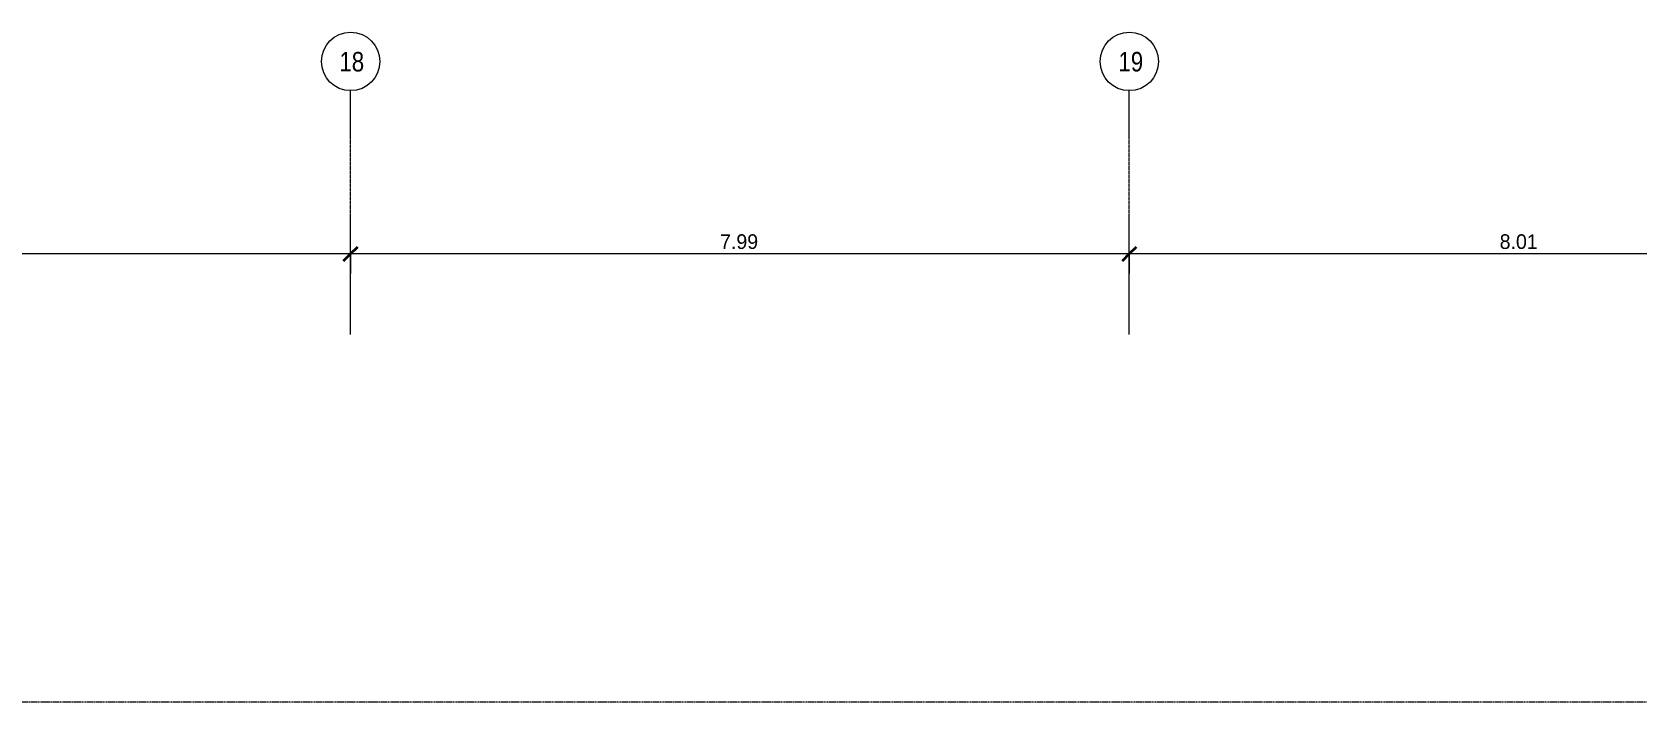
# Model space of a CAD drawing. Header units: centimetres. Extents: x -11896 to 2794, y -437 to 1921.
# Drawn here: x -2223 to -576, y 1235 to 1921 of the extents above; entities that cross this region are included whole.
import ezdxf

# ---------------------------------------------------------------- set-up
doc = ezdxf.new("R2010")
doc.units = ezdxf.units.CM
doc.linetypes.add('Centre', pattern=[3.175, 0.635, -0.475, 1.59, -0.475])
doc.linetypes.add('Grid Line', pattern=[2.2225, 1.27, -0.3175, 0.3175, -0.3175])
for name, color, linetype, lineweight in [('A-ANNO-DIMS', 7, 'Continuous', 9), ('A-ANNO-DIMS-100', 7, 'Continuous', 9), ('A-FLOR-LEVL', 7, 'Continuous', 9), ('S-GRID', 7, 'Continuous', 9), ('S-GRID-IDEN', 7, 'Continuous', 9)]:
    doc.layers.add(name, color=color, linetype=linetype, lineweight=lineweight)
doc.styles.add('Century Gothic_1', font='GOTHIC.TTF', dxfattribs={"height": 15})
doc.styles.add('Saira Condensed', font='SairaCondensed-Regular.ttf', dxfattribs={"height": 20})
doc.dimstyles.new('FCA_N_Cotas_E100', dxfattribs={"dimscale": 30.48, "dimtxt": 15.662524, "dimasz": 0.492126, "dimexe": 0.656168, "dimexo": 0.656168, "dimgap": 0.032808, "dimtad": 1, "dimlfac": 0.01, "dimrnd": 0.01, "dimzin": 0, "dimdsep": 46, "dimtxsty": 'Century Gothic_1', "dimblk1": 'OBLIQUE', "dimblk2": 'OBLIQUE', "dimsah": 1, "dimcen": 0.09, "dimdle": 0.656168, "dimazin": 2, "dimtfac": 1, "dimtdec": 4, "dimtix": 1, "dimtmove": 0, "dimatfit": 3, "dimfxl": 1, "dimtvp": 1, "dimtolj": 1, "dimtzin": 0, "dimarcsym": 2})

# ---------------------------------------------------------------- blocks, each defined once
blk = doc.blocks.new('Grid - 3mm-1939417-Sección 2-2')
at = {"layer": 'S-GRID-IDEN', "color": 253, "true_color": 0xaaaaaa}
blk.add_circle((-3346.7, 1891.3), 30, dxfattribs=at)
blk = doc.blocks.new('DIMBLOCK20-Sección 2-2')
at = {"layer": 'A-ANNO-DIMS-100', "lineweight": 35}
for p, q in [((-1097.1, 1693.8), (-1089.6, 1701.3)), ((-296.4, 1693.8), (-288.9, 1701.3)), ((-1097.1, 1693.8), (-1104.6, 1686.3)), ((-296.4, 1693.8), (-303.9, 1686.3))]:
    blk.add_line(p, q, dxfattribs=at)
at = {"layer": 'A-ANNO-DIMS-100'}
for p, q in [((-1097.1, 1693.8), (-1097.1, 1699.9)), ((-296.4, 1693.8), (-296.4, 1699.9)), ((-296.4, 1693.8), (-1097.1, 1693.8)), ((-1097.1, 1693.8), (-1097.1, 1673.8)), ((-296.4, 1693.8), (-296.4, 1673.8))]:
    blk.add_line(p, q, dxfattribs=at)
at = {"layer": 'A-ANNO-DIMS-100', "color": 0, "insert": (-717.1, 1714), "char_height": 15, "width": 48.927, "attachment_point": 1, "line_spacing_factor": 0.984502, "style": 'Century Gothic_1'}
blk.add_mtext('8.01', dxfattribs=at)
blk = doc.blocks.new('_Oblique')
at = {"color": 0, "linetype": 'ByBlock', "lineweight": -2}
blk.add_line((-0.5, -0.5), (0.5, 0.5), dxfattribs=at)
blk = doc.blocks.new('DIMBLOCK21-Sección 2-2')
at = {"layer": 'A-ANNO-DIMS-100', "lineweight": 35}
for p, q in [((-1896.1, 1693.8), (-1888.6, 1701.3)), ((-1097.1, 1693.8), (-1089.6, 1701.3)), ((-1896.1, 1693.8), (-1903.6, 1686.3)), ((-1097.1, 1693.8), (-1104.6, 1686.3))]:
    blk.add_line(p, q, dxfattribs=at)
at = {"layer": 'A-ANNO-DIMS-100'}
for p, q in [((-1896.1, 1693.8), (-1896.1, 1699.9)), ((-1097.1, 1693.8), (-1097.1, 1699.9)), ((-1097.1, 1693.8), (-1896.1, 1693.8)), ((-1896.1, 1693.8), (-1896.1, 1673.8)), ((-1097.1, 1693.8), (-1097.1, 1673.8))]:
    blk.add_line(p, q, dxfattribs=at)
at = {"layer": 'A-ANNO-DIMS-100', "color": 0, "insert": (-1517, 1714), "char_height": 15, "width": 48.927, "attachment_point": 1, "line_spacing_factor": 0.984502, "style": 'Century Gothic_1'}
blk.add_mtext('7.99', dxfattribs=at)
blk = doc.blocks.new('DIMBLOCK22-Sección 2-2')
at = {"layer": 'A-ANNO-DIMS-100', "lineweight": 35}
for p, q in [((-2671.3, 1693.8), (-2663.8, 1701.3)), ((-1896.1, 1693.8), (-1888.6, 1701.3)), ((-2671.3, 1693.8), (-2678.8, 1686.3)), ((-1896.1, 1693.8), (-1903.6, 1686.3))]:
    blk.add_line(p, q, dxfattribs=at)
at = {"layer": 'A-ANNO-DIMS-100'}
for p, q in [((-2671.3, 1693.8), (-2671.3, 1699.9)), ((-1896.1, 1693.8), (-1896.1, 1699.9)), ((-1896.1, 1693.8), (-2671.3, 1693.8)), ((-2671.3, 1693.8), (-2671.3, 1673.8)), ((-1896.1, 1693.8), (-1896.1, 1673.8))]:
    blk.add_line(p, q, dxfattribs=at)
at = {"layer": 'A-ANNO-DIMS-100', "color": 0, "insert": (-2304.1, 1714), "char_height": 15, "width": 48.927, "attachment_point": 1, "line_spacing_factor": 0.984502, "style": 'Century Gothic_1'}
blk.add_mtext('7.75', dxfattribs=at)

msp = doc.modelspace()

# ---------------------------------------------------------------- linework, layer by layer
at = {"layer": 'A-FLOR-LEVL', "color": 253, "linetype": 'Centre', "true_color": 0xaaaaaa}
msp.add_line((-4027.666, 1234.505), (1679.934, 1234.505), dxfattribs=at)
at = {"layer": 'S-GRID', "color": 253, "linetype": 'Grid Line', "true_color": 0xaaaaaa}
for p, q in [((-1896.062, 1611.334), (-1896.062, 1861.334)), ((-1097.098, 1611.334), (-1097.098, 1861.334))]:
    msp.add_line(p, q, dxfattribs=at)

# ---------------------------------------------------------------- block references
at = {"layer": 'S-GRID-IDEN', "color": 253, "true_color": 0xaaaaaa}
for p in [(1450.659, 0), (2249.623, 0)]:
    msp.add_blockref('Grid - 3mm-1939417-Sección 2-2', p, dxfattribs=at)

# ---------------------------------------------------------------- texts
at = {"layer": 'S-GRID-IDEN', "color": 253, "true_color": 0xaaaaaa, "char_height": 20, "attachment_point": 1, "style": 'Saira Condensed'}
for s, insert, width in [('18', (-1907.636, 1901.014), 27.25737), ('19', (-1108.321, 1901.014), 26.45569)]:
    msp.add_mtext(s, dxfattribs=dict(at, insert=insert, width=width))

# ---------------------------------------------------------------- dimensions: what is measured, and where the dimension line sits
at = {"layer": 'A-ANNO-DIMS'}
for base, p1, p2, override, picture, middle in [((-2671.298, 1693.769), (-1896.062, 1679.88), (-2671.298, 1679.88), {"dimpost": '<>', "dimfxl": 775.23579}, 'DIMBLOCK22-Sección 2-2', (-2283.68, 1702.458)), ((-1896.062, 1693.769), (-1097.098, 1679.88), (-1896.062, 1679.88), {"dimpost": '<>', "dimfxl": 798.964335}, 'DIMBLOCK21-Sección 2-2', (-1496.58, 1702.646)), ((-1097.098, 1693.769), (-296.411, 1679.88), (-1097.098, 1679.88), {"dimpost": '<>', "dimfxl": 800.686067}, 'DIMBLOCK20-Sección 2-2', (-696.755, 1702.646))]:
    dim = msp.add_linear_dim(base=base, p1=p1, p2=p2, dimstyle='FCA_N_Cotas_E100', override=override, dxfattribs=at)
    dim.commit()
    dim.dimension.update_dxf_attribs({"geometry": picture, "text_midpoint": middle})

doc.saveas('drawing.dxf')
